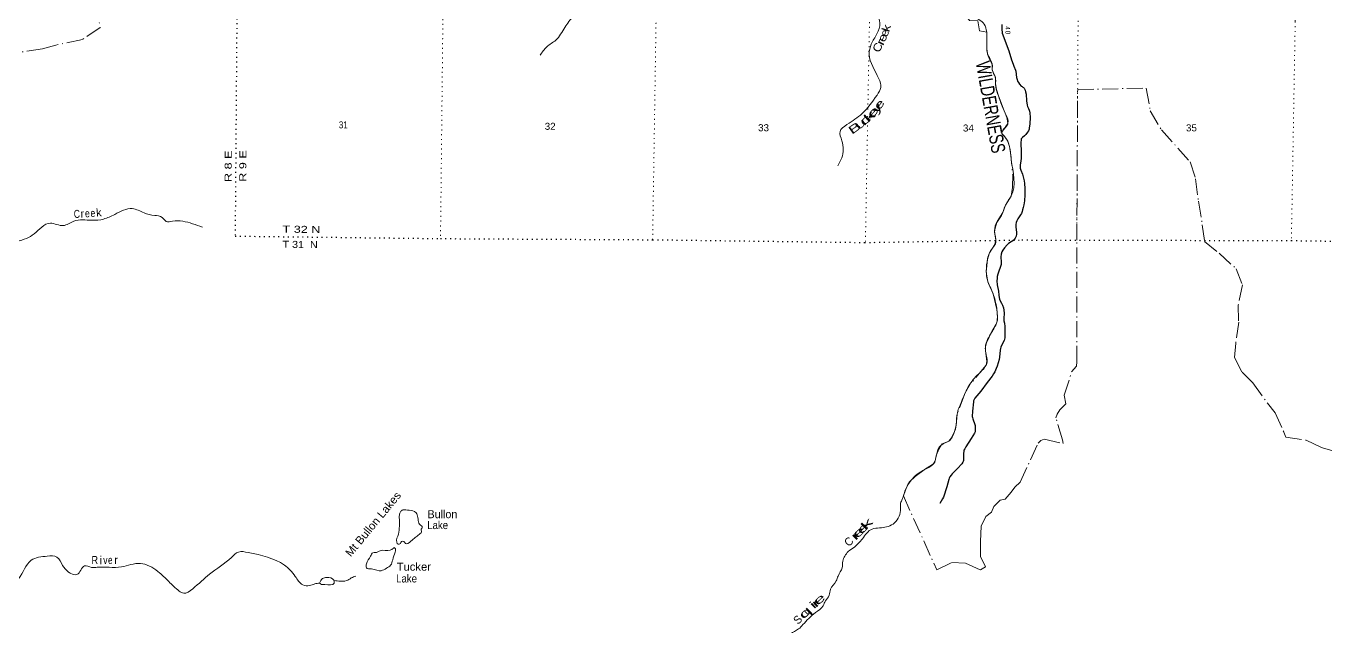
# Model space of a CAD drawing. Header units: feet. Extents: x -1048576 to 137166, y -268550 to 2097152.
# Drawn here: x -178479 to -146024, y 252093 to 267099 of the extents above; entities that cross this region are included whole.
import ezdxf
from ezdxf.enums import TextEntityAlignment as Align

# ---------------------------------------------------------------- set-up
doc = ezdxf.new("R2010")
doc.units = ezdxf.units.FT
doc.header["$LTSCALE"] = 80
doc.linetypes.add('DOT_DASHED', pattern=[7.7, 5, -1.2, 0.3, -1.2])
doc.linetypes.add('DOTTED', pattern=[1.5, 0.3, -1.2])
for name, color, linetype, lineweight in [('29', 7, 'Continuous', 25), ('39', 7, 'Continuous', 13), ('44', 7, 'DOT_DASHED', 13), ('6', 7, 'DOTTED', 25), ('7', 7, 'DOTTED', 13)]:
    doc.layers.add(name, color=color, linetype=linetype, lineweight=lineweight)
doc.layers.add('30', color=7, linetype='Continuous')
doc.layers.add('41', color=7, linetype='Continuous')

msp = doc.modelspace()

# ---------------------------------------------------------------- linework, layer by layer
at = {"layer": '29'}
for points in [[(-154097.02, 267137.81), (-154097.02, 266990.32), (-154092.77, 266955.61), (-154087.32, 266922.4), (-153923.44, 266477.31), (-153854.44, 266249), (-153817.75, 266144.56), (-153800.11, 266091.81), (-153753.53, 265992.84), (-153745.2, 265964.39), (-153730.28, 265810.41), (-153718.6, 265759.97), (-153703.08, 265715.33), (-153684.23, 265681.63), (-153654.56, 265639.65), (-153612.47, 265596.39), (-153592.46, 265583.37), (-153570.65, 265571.62)], [(-153570.65, 265571.62), (-153554, 265556.99), (-153538.78, 265539.88), (-153517.87, 265494.24), (-153504.56, 265448.6), (-153490.5, 265389.13), (-153479.25, 265225.35), (-153466.97, 265120.12), (-153455.11, 265081.59), (-153430.21, 265030.64), (-153417.08, 264996.02), (-153407.57, 264965.59), (-153399.82, 264923.09), (-153393.81, 264805.85), (-153402.59, 264650.49), (-153412.53, 264543.62), (-153419.07, 264515.45), (-153434.2, 264478.79), (-153460.82, 264438.85), (-153498.85, 264385.61), (-153528.83, 264353.71), (-153579.34, 264308.79)], [(-153579.34, 264308.79), (-153600.22, 264292.86), (-153613.3, 264273.76), (-153625.23, 264161.09), (-153619.62, 263971.08), (-153615.88, 263785.17), (-153619.9, 263726.75), (-153639.75, 263618.38), (-153642.91, 263584.54), (-153638.27, 263543.62), (-153625.82, 263494.73), (-153585.63, 263394.61)], [(-153585.63, 263394.61), (-153555.48, 263293.87), (-153538.79, 263221.82), (-153529.59, 263160.14), (-153519.75, 263030.72), (-153524.5, 262875.29), (-153534.99, 262727.41), (-153549.09, 262623.25), (-153563.51, 262558.16), (-153578.72, 262499.21), (-153592.06, 262459.52)], [(-153592.06, 262459.52), (-153609.93, 262412.42), (-153629.9, 262372.13), (-153701.14, 262272.7), (-153726.37, 262224.18), (-153741.43, 262180.05), (-153747.72, 262136.86), (-153745.01, 262075.17), (-153731.7, 261933.36), (-153730.25, 261890.4), (-153740.92, 261840.79), (-153763.24, 261795.31), (-153778.77, 261770.08), (-153802.76, 261743.95), (-153930.93, 261655.43), (-153968.95, 261622.59), (-154031.42, 261549.81), (-154071.8, 261494.53), (-154097.51, 261447.06), (-154116.44, 261389.73), (-154121.88, 261324.71), (-154116.35, 261191.25), (-154118.38, 261135.51), (-154128.14, 261082.61), (-154183.37, 260943.14), (-154199.88, 260892.94), (-154213.47, 260834.72), (-154217.04, 260784.76), (-154223.17, 260727.99), (-154216.31, 260629.24), (-154185.4, 260470.68), (-154172.71, 260370.92), (-154164.95, 260304.93), (-154155.94, 260269.77), (-154139.72, 260227.31), (-154107.04, 260165.12), (-154081.5, 260112.81), (-154058.49, 260050.38), (-154046.57, 259994.44), (-154040.8, 259918.52), (-154049.45, 259783.52), (-154044.63, 259726.63), (-154035.24, 259667.93), (-154025.22, 259584.97), (-154022.12, 259461.52), (-154021.34, 259381.21), (-154025.22, 259297.76), (-154030.76, 259267.96), (-154042.68, 259233.72), (-154089.6, 259140.72), (-154126.13, 259070.7), (-154135.6, 259035.27), (-154143.59, 258993.07), (-154159.31, 258813.95), (-154168.82, 258758.26), (-154188.23, 258672.87), (-154213.34, 258591.65), (-154238.68, 258529.27), (-154275.55, 258451.64), (-154304.77, 258396.87), (-154337.65, 258344.91), (-154461.41, 258184.12), (-154622.21, 257967.48), (-154769.47, 257792.78), (-154789.82, 257760.78), (-154803.4, 257727.79), (-154806.99, 257699.15), (-154831.12, 257465.73), (-154838.34, 257331.9), (-154832.61, 257304.23), (-154822.81, 257273.69), (-154771.8, 257134.56), (-154766.54, 257104.85), (-154760.71, 257052.46), (-154760.71, 256982.59), (-154768.07, 256948.65), (-154782.06, 256918.55), (-154864.59, 256782.32), (-154998.84, 256574.86), (-155026.57, 256526.55), (-155044.04, 256489.68), (-155049.21, 256459.46), (-155053.74, 256419.82), (-155055.5, 256334.48), (-155055.68, 256282.03), (-155059.57, 256235.46), (-155065.39, 256206.35), (-155074.65, 256187.72), (-155100.32, 256148.13), (-155205.09, 256032.64), (-155342.91, 255898), (-155368.12, 255868.68), (-155399.17, 255825.99), (-155414.7, 255793), (-155426.34, 255760.01), (-155474.98, 255577.39), (-155558.61, 255315.71), (-155579.65, 255270.97), (-155646.65, 255161.2)]]:
    msp.add_lwpolyline(points, dxfattribs=at)
at = {"layer": '39'}
for points in [[(-139726.18, 284721.75), (-139786.61, 284683.23), (-139865.18, 284636.58), (-139935.68, 284589.96), (-139981.99, 284555.51), (-140024.23, 284506.92), (-140030.24, 284490.75), (-140030.24, 284490.75), (-140086.75, 284492.64)], [(-164200.12, 276075.67), (-163844.18, 275335.72), (-163671.05, 274832.22), (-163809.85, 274509.77), (-163802.55, 274352.24), (-163648.52, 274068.91), (-163625.41, 273842.68), (-163577.73, 273687), (-163585.55, 273323.6), (-163458.69, 273264.5), (-163180.23, 273255.24), (-162981.4, 273056.51), (-162833.29, 272801.47), (-162646.09, 272699.72), (-162488.12, 272400.22), (-162390.53, 271717.35), (-162298.61, 271113.25), (-162599.16, 270730.91), (-162863.58, 270308.03), (-162869.26, 269641.92), (-162809.64, 269364.89), (-163057.65, 268998.47), (-163273.56, 268589.52), (-163503.45, 268212.94), (-163621.62, 267983.27), (-163977.53, 267837.4), (-164282.87, 267715.54), (-164475.25, 267581.08), (-164799.35, 267336.14), (-165018.65, 267060.47), (-165242.19, 266744.43), (-165467.02, 266577.81), (-165633.55, 266364.5)], [(-156432.14, 269439.94), (-156497.69, 269176.34), (-156573.28, 268986.87), (-156852.1, 268923.45), (-157007.91, 268839.31), (-157040.99, 268677.93), (-157123.21, 268369.36), (-157316.23, 268103.67), (-157484.83, 267880.27), (-157413.28, 267653.83), (-157145.2, 267168.1), (-157219.16, 266899.88), (-157361.69, 266642.04), (-157411.33, 266393.91), (-157172.15, 265777.06), (-157124.76, 265562.84), (-157216.51, 265371.41), (-157590.1, 264908.62), (-157968.85, 264631.61), (-158141.23, 264460.73), (-158093.92, 264228.33), (-158098.01, 263802.32), (-158195.87, 263600.83)], [(-156432.14, 269439.94), (-156101.7, 269263.48), (-155904, 269246.48), (-155741.1, 269128.68), (-155402.79, 268975.8), (-155166.39, 268617.41), (-155153.87, 268286.22), (-154988.53, 267841.32), (-154999.81, 267597.06), (-154845.54, 267364.2), (-154539.84, 267144.83), (-154475.16, 266943.75)], [(-154475.16, 266943.75), (-154475.71, 266637.76), (-154460.63, 266419.64), (-154336.97, 266118.26), (-154339.54, 266003.19), (-154261.71, 265823.16), (-154254.59, 265627.27), (-154203.16, 265413.03), (-154091.71, 265091.52), (-153987.91, 264854.84), (-153948.43, 264672.95), (-154097.07, 264403.03), (-154022.77, 264328.01), (-153938.68, 264188.33), (-153862.09, 263753.9), (-153866.5, 262847.35), (-154008.9, 262613.74), (-154082.54, 262412.15), (-154208.65, 262210.78), (-154282.44, 261976.88), (-154251.58, 261681.96), (-154302.55, 261577.19), (-154400.07, 261444.35), (-154453.36, 261274.97), (-154487.15, 260968.21), (-154459.96, 260748.02), (-154320.31, 260414.27), (-154227.29, 260038.32), (-154227, 259682.96), (-154353.32, 259437.17), (-154510.53, 259066.33), (-154499.06, 258933.02), (-154467.94, 258692.62), (-154594.11, 258479.14), (-154752.28, 258324.34), (-154967.71, 258016.35), (-155126.87, 257657.63), (-155225.24, 257349.13), (-155246.77, 257072.61), (-155324.54, 256850.84), (-155401.8, 256734.06), (-155624.4, 256609.83), (-155732.52, 256372.04), (-155796.1, 256164.35), (-156022.88, 256009.85), (-156367.3, 255736.73), (-156503.65, 255505.12), (-156557.26, 255347.6)], [(-174072.29, 262067.66), (-174561.99, 262215.13), (-174820.3, 262218.25), (-174977.75, 262212.87), (-175078.17, 262312.24), (-175263.6, 262361.49), (-175527.68, 262425.21), (-175821.81, 262531.46), (-176260.46, 262387.97), (-176541.56, 262270.04), (-176832.33, 262238.98), (-177284.52, 262214.67), (-177547.41, 262106.76), (-177870.02, 262166.7), (-178276.99, 261897.88), (-178463.2, 261787.63), (-178948.38, 261618.09), (-179323.29, 261300.67), (-179483.54, 261133.78), (-179660.07, 260938.68), (-180102.25, 260484.26), (-180248.75, 260238.56), (-180463.44, 260081.99), (-180539.22, 259854.16), (-180827.04, 259598.96), (-181197.81, 259303.74), (-181490.62, 259266.64), (-181804.27, 259096.36), (-182180.57, 258908.17), (-182403.08, 258802.11), (-182431.98, 258668.98), (-182630.58, 258502.24), (-183024.79, 258364.61), (-183290.24, 258145.67), (-183741.23, 257953.77), (-183941.22, 257914.24), (-184034.81, 258175.11), (-184178.07, 258179.76), (-184258.45, 258252.79), (-184351.92, 258309.09)], [(-183930.31, 257914.3), (-183834.89, 257784.57), (-183710.47, 257638.66), (-183477.12, 257482.19), (-183194.82, 257432.52), (-183127.22, 257222.25), (-182906.13, 257035.55), (-182726.83, 256970.17), (-182554.2, 256777.62), (-182478.51, 256573.36), (-182330.17, 256366.78), (-182119.5, 256111.47), (-181557.86, 255816.3), (-181258.37, 255566.67), (-180900.69, 255246.13), (-180675.46, 255079.6), (-180713.63, 254702.19), (-180680.92, 254372.94), (-180821.19, 254163.55), (-180951.24, 253982.39), (-180968.33, 253788.63), (-180701.24, 253514.91), (-180526.55, 253332.45), (-180339.47, 253206.46), (-180009.21, 253057.66), (-179583.85, 252958.92), (-179419.89, 253059.17), (-179220.03, 253072.45), (-178886.91, 253097.27), (-178662.03, 253273.99), (-178348.98, 253737.04), (-178164.95, 253812.98), (-177946.86, 253840.31), (-177704.79, 253817.06), (-177562.53, 253604.45), (-177434.08, 253458.53), (-177357.64, 253405.7), (-177206.39, 253382.84), (-177015.64, 253596.05), (-176840.23, 253560.98), (-176696.94, 253562.38), (-176095.47, 253571.92), (-175620.78, 253658.73), (-175183.81, 253456.97), (-174912.57, 253207.46), (-174649.35, 252968.08), (-174538.61, 252915.11), (-174314.07, 253023.18), (-173890.48, 253390.86), (-173345.55, 253810.52), (-173169.32, 253943.02), (-172929.21, 253931.9), (-172022.57, 253615.06), (-171749.46, 253335.25), (-171562.8, 253122.45), (-171391.35, 253103.55), (-171266.02, 253145.41), (-171141.91, 253168.73)], [(-156557.26, 255347.6), (-156585.54, 255265.2), (-156626.41, 255162.4), (-156629.31, 254980.69), (-156816.62, 254644.31), (-157154.14, 254544.8), (-157337.92, 254519.34), (-157583.31, 254274.06), (-157782.1, 254066.94), (-157938.02, 253960.6)], [(-169064.64, 254998.41), (-168905.86, 254990.85), (-168734.62, 254927.52), (-168688.8, 254804.16), (-168661.21, 254668.77), (-168623.11, 254618.13), (-168576.88, 254579.56), (-168601.38, 254521.12), (-168609.52, 254507.02), (-168595.59, 254466.58), (-168652.49, 254386.06), (-168861.2, 254215.33), (-168998.72, 254155.34), (-169040.85, 254208.02), (-169097.36, 254208.26), (-169125.88, 254153.87), (-169180.44, 254139.97), (-169216.54, 254186.56), (-169173.15, 254392.32), (-169149.98, 254592.11), (-169145.31, 254723.33), (-169150.64, 254870.75), (-169122.01, 254949.37), (-169063.24, 254999.6)], [(-169298.01, 254033.46), (-169380.96, 253991.41), (-169627.25, 253976.32), (-169750.59, 253928.39), (-169813.17, 253924.62), (-169868.06, 253844.09), (-169973.95, 253648.69), (-169972.43, 253547.73), (-169845.41, 253520.94), (-169603.44, 253477.5), (-169473.98, 253537.52), (-169368.68, 253611.77), (-169317.56, 253748.85), (-169252.02, 253944.42), (-169261.63, 254043.4), (-169279.75, 254053.57), (-169298.01, 254033.46)], [(-157938.02, 253960.6), (-158070.38, 253716.86), (-158087.35, 253549.34), (-158189.25, 253343.83), (-158236.27, 253220.87), (-158382.59, 253013.53), (-158409.55, 252864.23), (-158507.11, 252723.32), (-158562.19, 252602.41), (-158756.78, 252427.58), (-159067.02, 252128.06), (-159176.53, 252019.5), (-159380.94, 251901.25), (-159563.88, 251633.49), (-159673.81, 251440.13), (-159818.5, 251152.02), (-159813.82, 250869.33), (-159893.96, 250574.89), (-159982.1, 250296.63), (-160104.8, 249964), (-160124.46, 249657.19), (-160061.28, 249368.19), (-160078.16, 248802.92), (-160291.98, 248410.11), (-160484.89, 248166.62), (-160590.66, 247997.47), (-160889.78, 247909.91), (-161188.99, 247802.16), (-161256.25, 247667.17), (-161263.72, 247376.46), (-161171.34, 247283.18), (-160900.07, 247039.73), (-160683.8, 246691.52), (-160546.7, 246248.76), (-160255.1, 245619.57), (-160066.46, 245400.7), (-159884.73, 245004.18), (-159784.91, 244781.66), (-159736.96, 244680.5)], [(-171142.79, 253169.11), (-171071.62, 253279.86), (-170962.49, 253309.68), (-170789.26, 253242.3), (-170779.54, 253165.54), (-171013.83, 253128.18), (-171118.68, 253146.8), (-171142.79, 253169.11)], [(-170776.98, 253229.41), (-170623.91, 253213.33), (-170472.47, 253228.83), (-170351.06, 253294.94), (-170241.85, 253340.92)]]:
    msp.add_spline(points, degree=3, dxfattribs=at)
at = {"layer": '44'}
for points in [[(-175935, 273886.2), (-177258.87, 273860.17), (-177322.06, 270701.23), (-176624.64, 267057.97), (-177068.69, 266760.6), (-177733.38, 266620.37), (-178062.86, 266530.04), (-179268.51, 266337.46), (-179578.8, 266121.82), (-179900.86, 265692.28), (-180247.94, 265416.36), (-180664.78, 265245.95), (-181090.57, 265218.95), (-183213.97, 265790.49), (-184281.63, 266108.94)], [(-160265.23, 269897.31), (-158720.95, 268728.8), (-156432.14, 269439.94), (-154908.51, 267237.79), (-154698.82, 267228.1), (-154658.45, 266975.44), (-154475.23, 266942.05)], [(-154475.23, 266942.05), (-154468.5, 266494.32), (-154455.3, 266390.07), (-154423.24, 266306.82), (-154347.31, 266154.06), (-154335.56, 266109.62), (-154340.6, 266009.5), (-154317.95, 265946.92), (-154267.23, 265846.27), (-154259.68, 265806.51), (-154257.69, 265647.57), (-154229.66, 265510.16), (-154182.95, 265350.11), (-153984.71, 264846.8), (-153955.55, 264726.7), (-153950.12, 264647.03), (-153979.41, 264593.01), (-154093.35, 264463.65), (-154101.17, 264412.18), (-154022.65, 264327.83), (-153949.97, 264215.62), (-153922.97, 264139.18), (-153893.03, 264007.62), (-153827.01, 263385.25), (-153828.79, 263061.35), (-153869.08, 262838.58), (-154009.02, 262613.46), (-154071.49, 262437.35), (-154211.37, 262205.26), (-154268.22, 262043.72), (-154285.13, 261944.38), (-154246.82, 261754.12), (-154270.44, 261634.13), (-154410.01, 261423.4), (-154456.2, 261260.14), (-154487.2, 260949.41), (-154445.04, 260702.47), (-154316.26, 260401.63), (-154215.97, 259974.24), (-154210.02, 259744.39), (-154242.67, 259645.47), (-154344.8, 259454.81), (-154484.08, 259174.81), (-154509.34, 259076.59), (-154504.68, 258974.8), (-154469.2, 258720.24), (-154487.62, 258615.03), (-154892.35, 258140.26), (-155012.59, 257927.55), (-155215.16, 257388.52), (-155240.82, 257111.09), (-155278.68, 256961.4), (-155355.3, 256795.4), (-155422.56, 256715.17), (-155585.83, 256646.59), (-155617.55, 256619.46), (-155673.61, 256517.55), (-155673.61, 256517.55), (-155732.43, 256372.27), (-155776.08, 256194.4), (-155801.48, 256158.39), (-155855.38, 256112.26), (-156006.35, 256021.64), (-156262.33, 255830.02), (-156404.62, 255695.04), (-156448.01, 255630.37), (-156507.25, 255494.73), (-156557.72, 255347.46)], [(-153638.58, 255692.41), (-153188.3, 256669.55), (-153122.9, 256735.53), (-153040.58, 256762.99), (-152564.87, 256655.07), (-152580.07, 256750.08), (-152745.92, 257297.71), (-152719.51, 257391.86), (-152645.44, 257502.25), (-152497.21, 257650.29), (-152537.47, 257862.54), (-152356.95, 258451.56), (-152232.96, 258589.42), (-152225.9, 258698.65), (-152226.41, 261743.96), (-152203.78, 265507.37), (-150492.26, 265543.23), (-150390.94, 264979.25), (-150111.79, 264500.69), (-149391.15, 263697.73), (-149258.32, 263275.41), (-149185.13, 262713.37), (-149090.03, 262129.15), (-149031.57, 261712.69), (-148670.28, 261414.36), (-148245.44, 261029.23), (-148086.31, 260623.16), (-148191.56, 260123.33), (-148181.52, 259692.58), (-148254.81, 259168.57), (-148286.36, 258806.47), (-148096.68, 258440.93), (-147825.63, 258172.68), (-147464.24, 257670.09), (-147267.39, 257425.91), (-147050.7, 256937.07), (-147005.59, 256813.83), (-146493.36, 256738.37), (-146120.88, 256561.41), (-145488.96, 256379.1)], [(-156557.72, 255347.46), (-155720.62, 253496.01), (-155346.04, 253678.85), (-155003.28, 253662.08), (-154627.42, 253495.66), (-154507.82, 253571.45), (-154632.82, 253834.86), (-154627.89, 254204.26), (-154610.76, 254587.7), (-154497.92, 254829.09), (-154353.87, 254936.99), (-154296.24, 255083.92), (-154141.68, 255244.23), (-154016.46, 255265.48), (-153865.8, 255443.99), (-153770.04, 255566.4), (-153638.58, 255692.41)]]:
    msp.add_lwpolyline(points, dxfattribs=at)
at = {"layer": '6'}
for points in [[(-173178.37, 276143.48), (-173169.99, 272474.21), (-173211.37, 267287.35), (-173253.99, 261844.07), (-168122.06, 261781.72), (-162822.46, 261752.98), (-157525.06, 261683.86), (-153596.94, 261746.82)], [(-153596.94, 261746.82), (-146864.92, 261732.79), (-141539.12, 261657.83)]]:
    msp.add_lwpolyline(points, dxfattribs=at)
at = {"layer": '7'}
for p, q in [((-168063.06, 267271.37), (-168122.06, 261781.72)), ((-162822.46, 261752.98), (-162737.21, 267244.53)), ((-157405.42, 267195.46), (-157446.52, 264963.53)), ((-152193.96, 267226.84), (-152226.41, 261743.96)), ((-157453.06, 264608.6), (-157506.89, 261685.8))]:
    msp.add_line(p, q, dxfattribs=at)
msp.add_lwpolyline([(-146880.26, 274738.34), (-146828.08, 272525.6), (-146768.04, 267212.2), (-146864.92, 261732.79)], dxfattribs=at)

# ---------------------------------------------------------------- texts
at = {"layer": '30'}
for s, rotation, width, p in [('4', 273, 0.85, (-154015.08, 267044.86)), ('0', 266.32, 0.95, (-154006.53, 266938.88))]:
    msp.add_text(s, height=120, rotation=rotation, dxfattribs=dict(at, width=width)).set_placement(p, align=Align.CENTER)
at = {"layer": '41'}
for s, rotation, width, p in [('k', 72.556, 1.3, (-156887.89, 267017.33)), ('r', 63.858, 1.55, (-157037.1, 266653.45)), ('e', 67.065, 1.3, (-156988.19, 266765.1)), ('e', 70.07, 1.2, (-156934.75, 266890.75)), ('C', 65.359, 1.2, (-157112.46, 266520.19)), ('y', 50.797, 1.95, (-157149.5, 264984.34)), ('e', 53.899, 1.7, (-157082.45, 265079.63)), ('c', 40.144, 2.05, (-157448.71, 264676.04)), ('k', 40.927, 2.1, (-157340.8, 264762.72)), ('e', 48.797, 1.9, (-157246.09, 264880.08)), ('B', 35.78, 1.75, (-157719.46, 264466.3)), ('u', 36.599, 1.85, (-157572.31, 264572.93)), ('C', 3.074, 0.8, (-177202.31, 262299.2)), ('e', 3.081, 0.8, (-176939.98, 262314.5)), ('e', 4.005, 0.8, (-176800.92, 262320.24)), ('k', 45.571, 2.25, (-157403.25, 254573.54)), ('r', 45.012, 2.25, (-157689.39, 254287.69)), ('e', 44.026, 2, (-157604.04, 254369.73)), ('e', 46.69, 1.95, (-157505.17, 254471.9)), ('R', 0.492, 0.85, (-176759.59, 253643.33)), ('v', 0.846, 0.8, (-176493.59, 253641.92)), ('e', 0.846, 0.75, (-176371.17, 253643.82)), ('e', 42.463, 1.95, (-158591.81, 252688.35)), ('q', 44.033, 2.1, (-158945.6, 252356.73)), ('i', 43.952, 1.85, (-158750.11, 252545.13)), ('r', 41.412, 2.1, (-158680.02, 252600.38))]:
    msp.add_text(s, height=200, rotation=rotation, dxfattribs=dict(at, width=width)).set_placement(p, align=Align.CENTER)
for s, rotation, p in [('r', 3.081, (-177066.96, 262305.08)), ('k', 5.541, (-176649.84, 262334.11)), ('C', 43.295, (-157854.32, 254131.13)), ('i', 0.846, (-176605.91, 253638.08)), ('r', 0.971, (-176226.12, 253645.98)), ('u', 43.952, (-158898.72, 252401.87)), ('S', 44.69, (-159127.46, 252180.8))]:
    msp.add_text(s, height=200, rotation=rotation, dxfattribs=at).set_placement(p, align=Align.CENTER)
at = {"layer": '41', "width": 1.05}
msp.add_text('Mt Bullon Lakes', height=200, rotation=50.469, dxfattribs=at).set_placement((-170364.43, 253810.07))
at = {"layer": '41'}
msp.add_text('Bullon', height=200, dxfattribs=at).set_placement((-168446.09, 254789.76))
for s, width, p in [('Lake', 0.9, (-168455.02, 254517.38)), ('Tucker', 1.05, (-169218.25, 253477)), ('Lake', 0.9, (-169231.63, 253182.3))]:
    msp.add_text(s, height=200, dxfattribs=dict(at, width=width)).set_placement(p)
at = {"layer": '44', "width": 0.75}
msp.add_text('WILDERNESS', height=350, rotation=280.076, dxfattribs=at).set_placement((-154751.44, 266180.24))
at = {"layer": '6'}
for s, rotation, width, p in [('R 8 E', 89.551, 1.35, (-173343.42, 263194.15)), ('R 9 E', 89.551, 1.35, (-172976.8, 263200.83)), ('T 32 N', 359.304, 1.35, (-172071.35, 261931.5)), ('T 31  N', 359.304, 1.15, (-172071.23, 261552.71))]:
    msp.add_text(s, height=175, rotation=rotation, dxfattribs=dict(at, width=width)).set_placement(p)
at = {"layer": '7'}
for s, width, p in [('31', 0.85, (-170661.75, 264538.07)), ('32', 1.05, (-165518.93, 264501.75)), ('33', 1.05, (-160188.57, 264466.4)), ('34', 1.05, (-155069.83, 264459.38)), ('35', 1.05, (-149498.19, 264463.3))]:
    msp.add_text(s, height=175, dxfattribs=dict(at, width=width)).set_placement(p)

doc.saveas('drawing.dxf')
